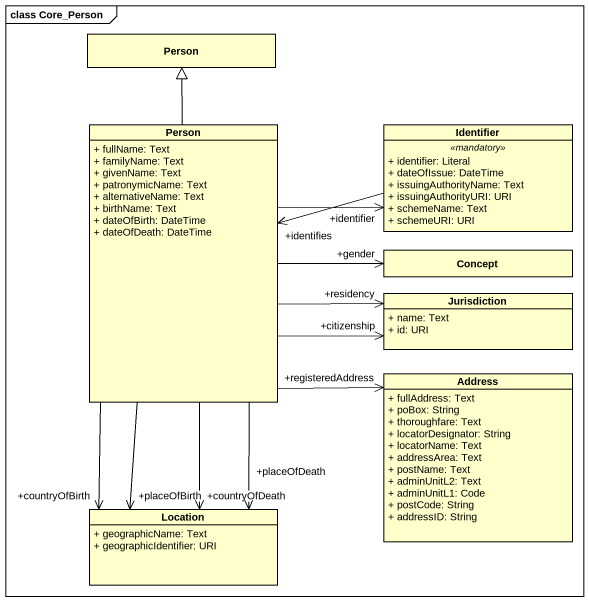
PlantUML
@startuml
mainframe class Core_Person
hide circle
hide empty members
skinparam classAttributeIconSize 0
class "Person" as Person_
class "Person" as Person__2 {
  + fullName: Text
  + familyName: Text
  + givenName: Text
  + patronymicName: Text
  + alternativeName: Text
  + birthName: Text
  + dateOfBirth: DateTime
  + dateOfDeath: DateTime
}
class Identifier {
  .. <<mandatory>> ..
  + identifier: Literal
  + dateOfIssue: DateTime
  + issuingAuthorityName: Text
  + issuingAuthorityURI: URI
  + schemeName: Text
  + schemeURI: URI
}
class Concept
class Jurisdiction {
  + name: Text
  + id: URI
}
class Address {
  + fullAddress: Text
  + poBox: String
  + thoroughfare: Text
  + locatorDesignator: String
  + locatorName: Text
  + addressArea: Text
  + postName: Text
  + adminUnitL2: Text
  + adminUnitL1: Code
  + postCode: String
  + addressID: String
}
class Location {
  + geographicName: Text
  + geographicIdentifier: URI
}
Person__2 -up-|> Person_
Person__2 -right-> "+identifier" Identifier
Person__2 -right-> "+gender" Concept
Person__2 -right-> "+citizenship" Jurisdiction
Person__2 -right-> "+residency" Jurisdiction
Person__2 --> "+registeredAddress" Address
Person__2 --> "+countryOfBirth" Location
Person__2 --> "+placeOfBirth" Location
Person__2 --> "+countryOfDeath" Location
Person__2 --> "+placeOfDeath" Location
Identifier -left-> "+identifies" Person__2
@enduml
